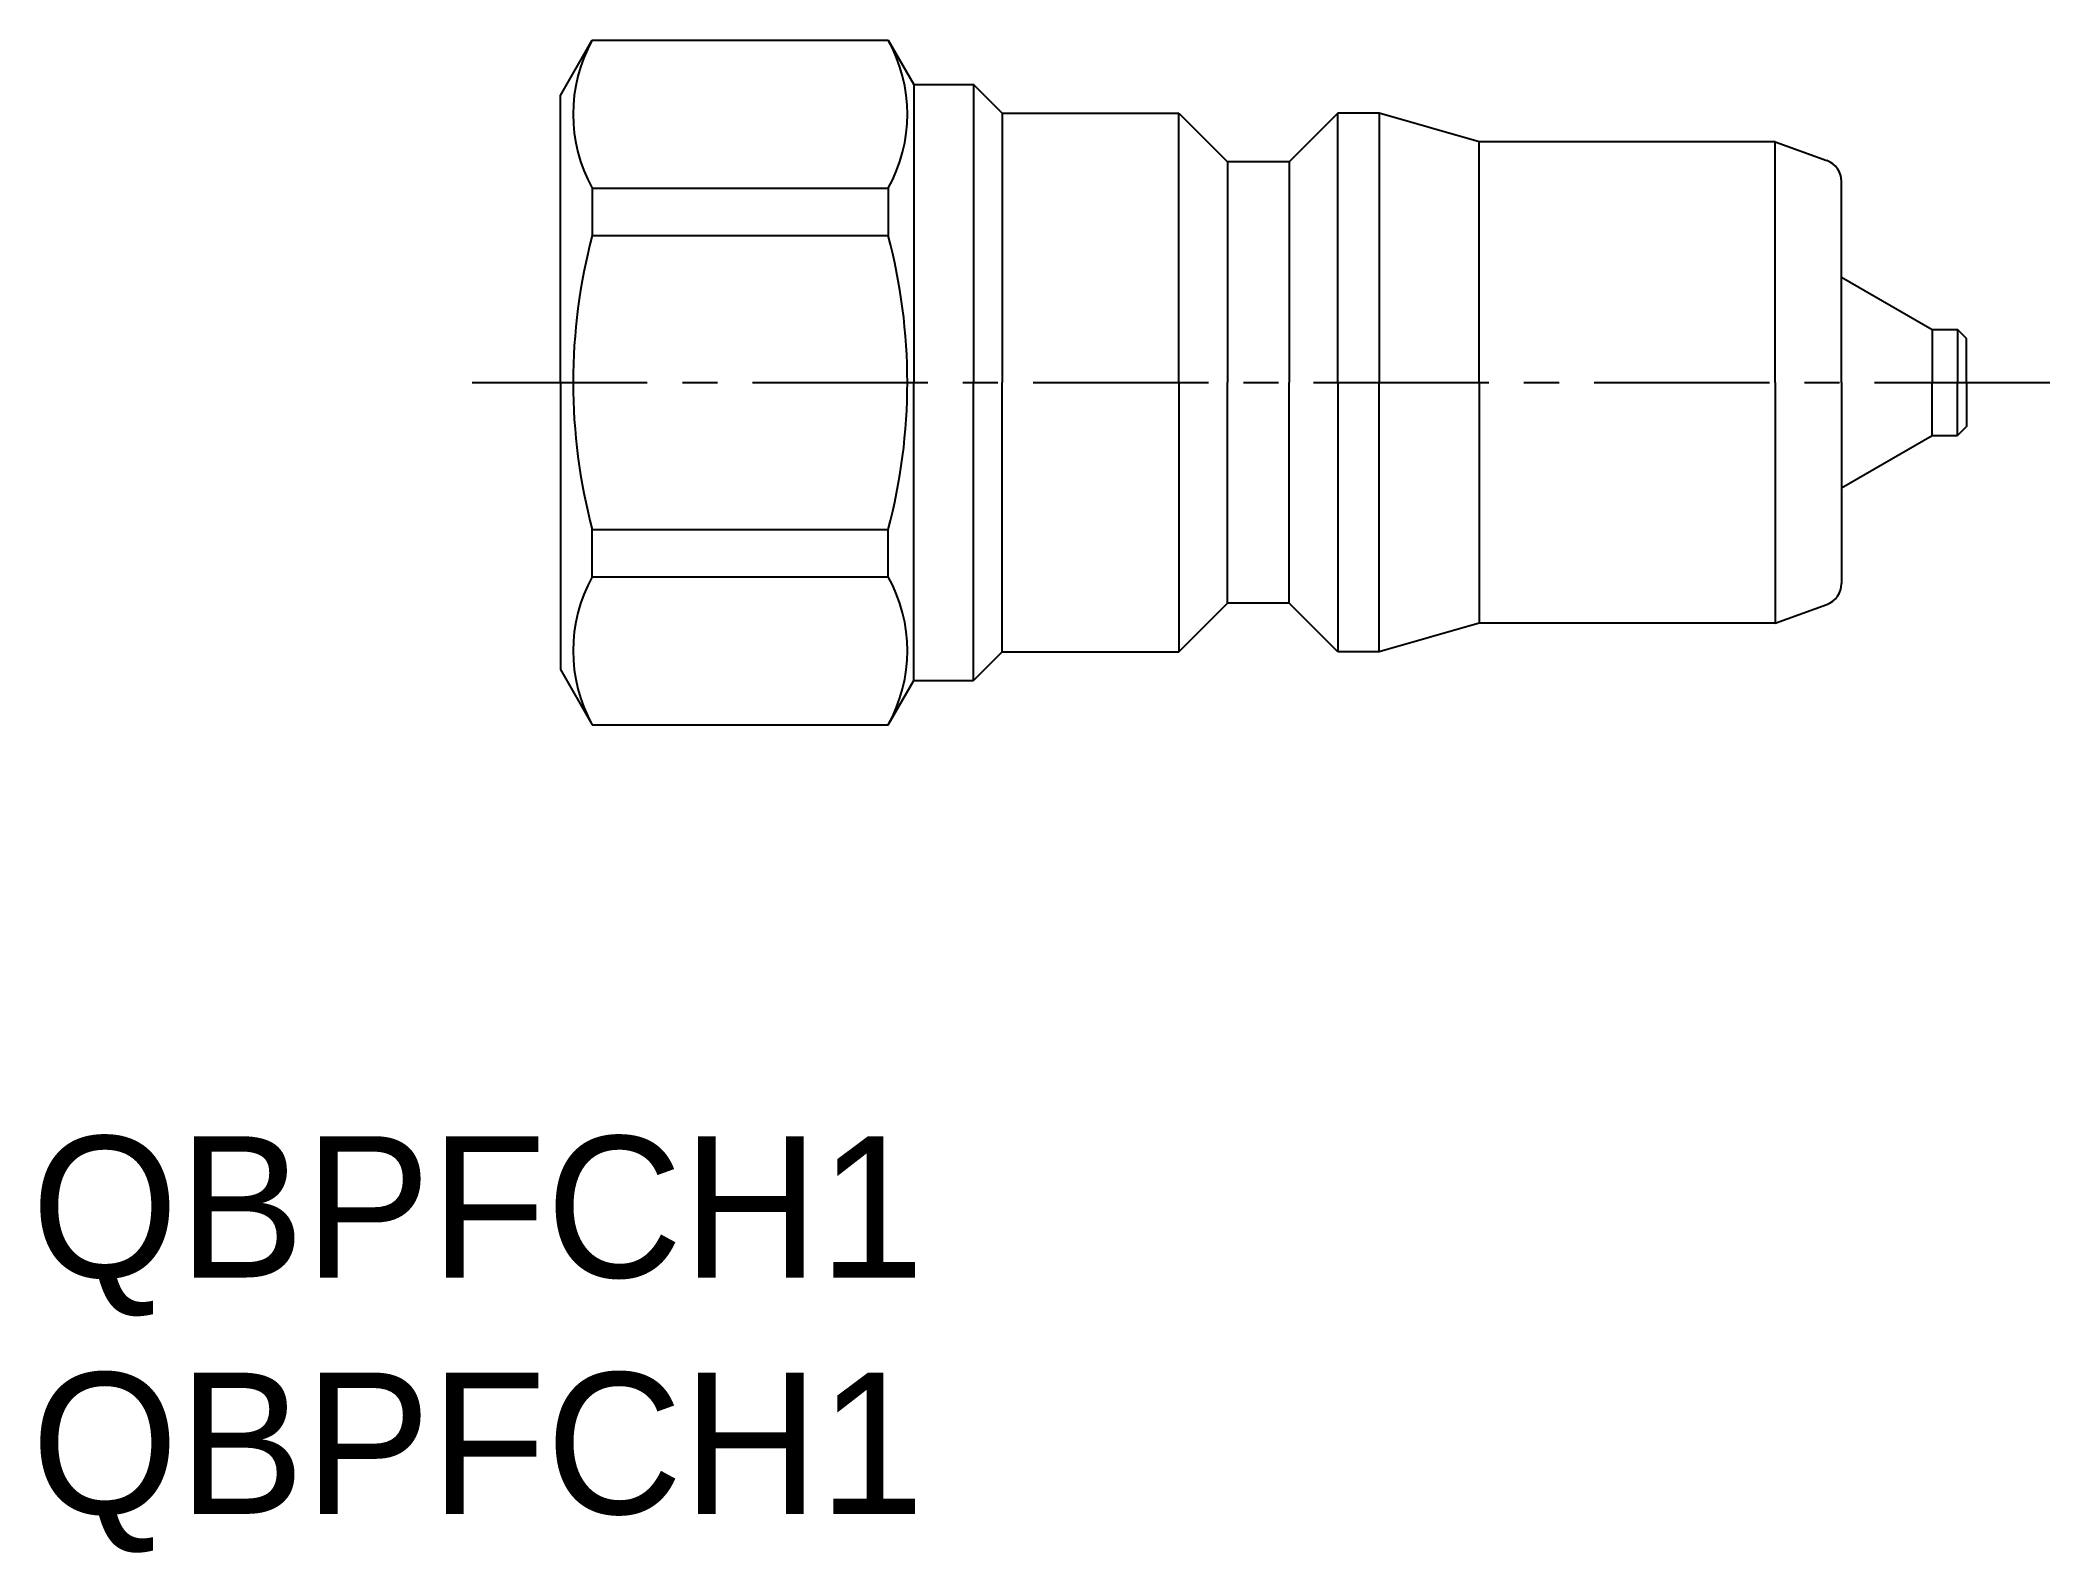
# Model space of a CAD drawing. Extents: x -37.3 to 8.3, y -24.7 to 9.6.
import ezdxf

# ---------------------------------------------------------------- set-up
doc = ezdxf.new("R2010")
doc.units = 0
doc.header["$LTSCALE"] = 0.125
doc.linetypes.add('CENTER', pattern=[50.8, 31.75, -6.35, 6.35, -6.35])
doc.layers.get('0').update_dxf_attribs({"linetype": 'CONTINUOUS'})
doc.layers.add('CENTER', color=1, linetype='CENTER')

msp = doc.modelspace()

# ---------------------------------------------------------------- linework, layer by layer
at = {"color": 7, "linetype": 'CONTINUOUS'}
for p, q in [((-25.496, 8.324), (-24.774, 9.574)), ((-24.774, 9.574), (-18.073, 9.574)), ((-18.073, 9.574), (-17.496, 8.574)), ((-25.496, 1.824), (-25.496, 8.324)), ((-17.496, 8.574), (-16.146, 8.574)), ((-17.496, 8.574), (-17.496, 1.824)), ((-15.496, 7.924), (-16.146, 8.574)), ((-16.146, 8.574), (-16.146, 1.824)), ((-15.496, 7.924), (-11.496, 7.924)), ((-15.496, 7.924), (-15.496, 1.824)), ((-11.496, 7.924), (-10.396, 6.824)), ((-11.496, 1.824), (-11.496, 7.924)), ((-7.896, 7.924), (-8.996, 6.824)), ((-6.963, 7.924), (-7.896, 7.924)), ((-7.896, 1.824), (-7.896, 7.924)), ((-4.696, 7.274), (-6.963, 7.924)), ((-6.963, 7.924), (-6.963, 1.824)), ((2.004, 7.274), (-4.696, 7.274)), ((-4.696, 1.824), (-4.696, 7.274)), ((2.004, 7.274), (3.175, 6.848)), ((2.004, 1.824), (2.004, 7.274)), ((-8.996, 6.824), (-10.396, 6.824)), ((-10.396, 6.824), (-10.396, 1.824)), ((-8.996, 6.824), (-8.996, 1.824)), ((-24.774, 6.223), (-24.774, 5.15)), ((-24.774, 6.223), (-18.073, 6.223)), ((-18.073, 6.223), (-18.073, 5.15)), ((3.504, 1.824), (3.504, 6.378)), ((-24.774, 5.15), (-18.073, 5.15)), ((3.504, 4.209), (5.556, 3.024)), ((5.556, 3.024), (6.131, 3.024)), ((5.556, 3.024), (5.556, 1.824)), ((6.331, 2.824), (6.131, 3.024)), ((6.131, 3.024), (6.131, 1.824)), ((6.331, 1.824), (6.331, 2.824)), ((-25.496, 1.824), (-25.496, -4.676)), ((-17.496, -4.926), (-17.496, 1.824)), ((-16.146, -4.926), (-16.146, 1.824)), ((-15.496, -4.276), (-15.496, 1.824)), ((-11.496, 1.824), (-11.496, -4.276)), ((-10.396, -3.176), (-10.396, 1.824)), ((-8.996, -3.176), (-8.996, 1.824)), ((-7.896, 1.824), (-7.896, -4.276)), ((-6.963, -4.276), (-6.963, 1.824)), ((-4.696, 1.824), (-4.696, -3.626)), ((2.004, 1.824), (2.004, -3.626)), ((3.504, 1.824), (3.504, -2.73)), ((5.556, 0.624), (5.556, 1.824)), ((6.131, 0.624), (6.131, 1.824)), ((6.331, 1.824), (6.331, 0.824)), ((3.504, -0.56), (5.556, 0.624)), ((5.556, 0.624), (6.131, 0.624)), ((6.331, 0.824), (6.131, 0.624)), ((-24.774, -2.575), (-24.774, -1.502)), ((-24.774, -1.502), (-18.073, -1.502)), ((-18.073, -2.575), (-18.073, -1.502)), ((-24.774, -2.575), (-18.073, -2.575)), ((-11.496, -4.276), (-10.396, -3.176)), ((-8.996, -3.176), (-10.396, -3.176)), ((-7.896, -4.276), (-8.996, -3.176)), ((-4.696, -3.626), (-6.963, -4.276)), ((2.004, -3.626), (-4.696, -3.626)), ((2.004, -3.626), (3.175, -3.2)), ((-15.496, -4.276), (-16.146, -4.926)), ((-15.496, -4.276), (-11.496, -4.276)), ((-6.963, -4.276), (-7.896, -4.276)), ((-25.496, -4.676), (-24.774, -5.926)), ((-18.073, -5.926), (-17.496, -4.926)), ((-17.496, -4.926), (-16.146, -4.926)), ((-24.774, -5.926), (-18.073, -5.926))]:
    msp.add_line(p, q, dxfattribs=at)
for centre, radius, start, end in [((-21.75, 7.899), 3.458, 151.018, 208.982), ((-21.098, 7.899), 3.458, 331.018, 28.982), ((3.004, 6.378), 0.5, 0, 70), ((-12.217, 1.824), 12.99, 165.1649, 180), ((-30.631, 1.824), 12.99, 0, 14.8351), ((-12.217, 1.824), 12.99, 180, 194.8351), ((-30.631, 1.824), 12.99, 345.1649, 0), ((-21.75, -4.251), 3.458, 151.018, 208.982), ((-21.098, -4.251), 3.458, 331.018, 28.982), ((3.004, -2.73), 0.5, 290, 0)]:
    msp.add_arc(centre, radius, start, end, dxfattribs=at)
at = {"layer": 'CENTER', "color": 1, "linetype": 'CENTER'}
msp.add_line((-27.496, 1.824), (8.331, 1.824), dxfattribs=at)

# ---------------------------------------------------------------- texts
at = {"color": 7, "linetype": 'CONTINUOUS'}
for p in [(-37.471, -18.444), (-37.471, -23.798)]:
    msp.add_text('QBPFCH1', height=3.2, dxfattribs=at).set_placement(p)

doc.saveas('drawing.dxf')
